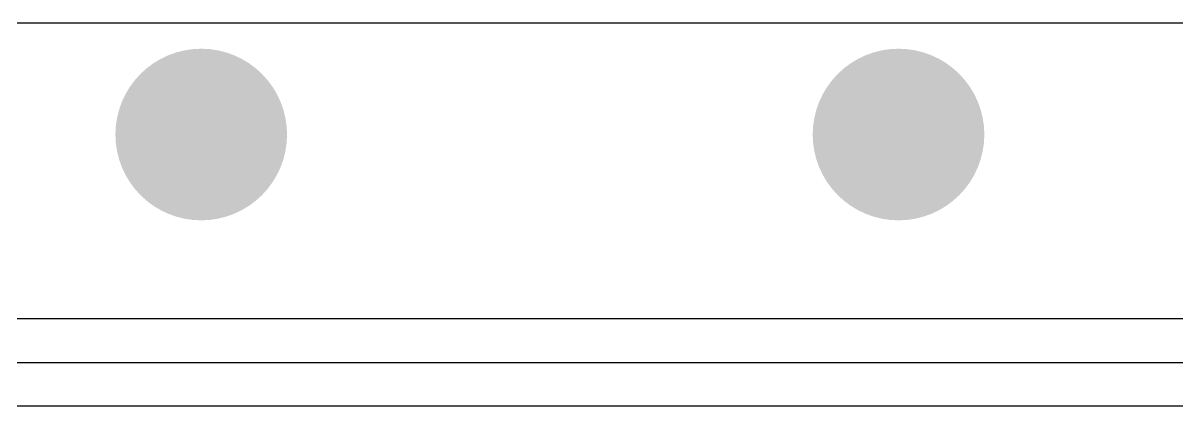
# Model space of a CAD drawing. Extents: x 295 to 953, y 10 to 290.
# Drawn here: x 521.27 to 554.89, y 213.84 to 225 of the extents above; entities that cross this region are included whole.
import ezdxf

# ---------------------------------------------------------------- set-up
doc = ezdxf.new("R2010")
doc.units = 0
doc.header["$LTSCALE"] = 5
doc.header["$MEASUREMENT"] = 0
doc.layers.get('0').update_dxf_attribs({"linetype": 'CONTINUOUS', "lineweight": 25})
doc.layers.add('DV-ABPB-A4_IN2', color=3, linetype='CONTINUOUS')

msp = doc.modelspace()

# ---------------------------------------------------------------- linework, layer by layer
at = {"color": 7, "const_width": 2.501}
for points in [[(525.207, 221.753, 1), (527.708, 221.753, 1)], [(545.527, 221.753, 1), (548.028, 221.753, 1)]]:
    msp.add_lwpolyline(points, format="xyb", close=True, dxfattribs=at)
at = {"layer": 'DV-ABPB-A4_IN2', "color": 7}
for p, q in [((872.629, 225.002), (501.479, 225.002)), ((650.585, 216.383), (510.885, 216.383)), ((512.155, 215.113), (649.315, 215.113)), ((513.425, 213.843), (648.045, 213.843))]:
    msp.add_line(p, q, dxfattribs=at)

doc.saveas('drawing.dxf')
